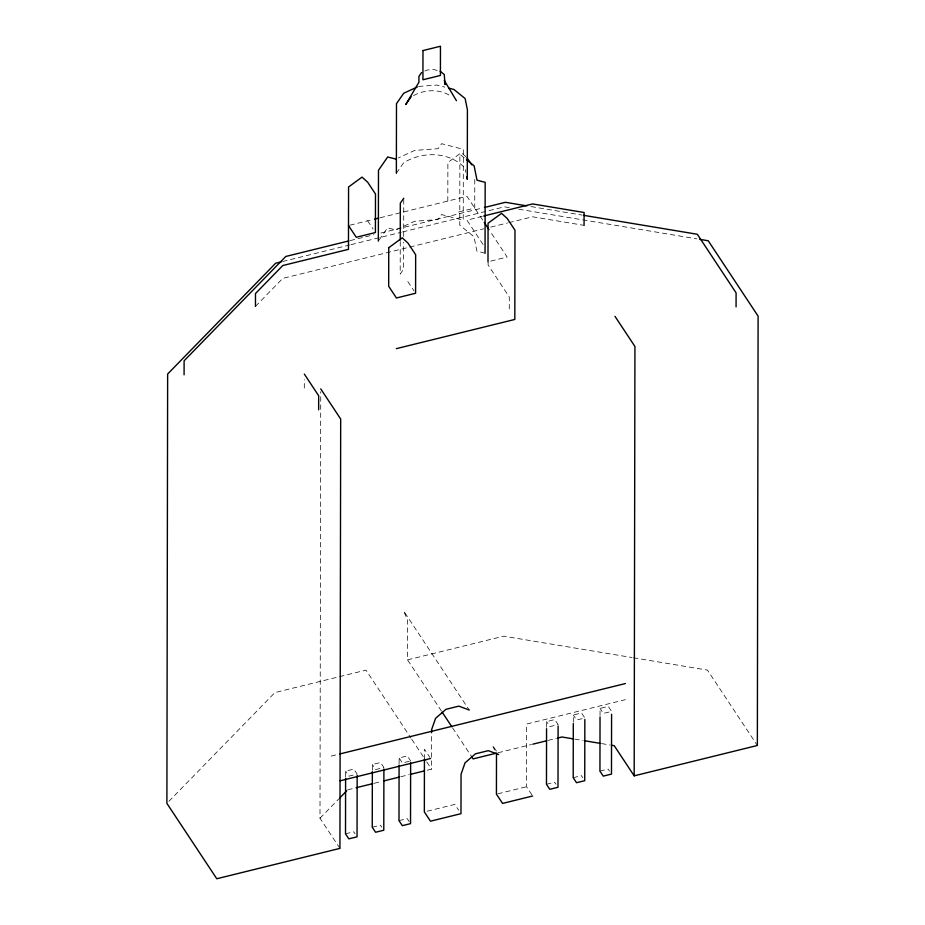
<?xml version="1.0" encoding="UTF-8"?>
<svg xmlns="http://www.w3.org/2000/svg" width="925" height="925" viewBox="0 0 925 925"><rect width="100%" height="100%" fill="white"/><g stroke="black" fill="none" stroke-linecap="round" stroke-linejoin="round"><path stroke-width="0.69" stroke-dasharray="4.62 3.47" d="M304.302 388.095L304.325 379.689M339.938 848.387L319.992 818.232L320.732 391.761M345.615 776.827L345.615 771.126L353.836 769.103L357.154 774.132L348.945 776.156L345.615 771.126M372.347 770.236L372.359 764.536L380.568 762.512L383.898 767.542L375.689 769.565L372.359 764.536M399.091 763.645L399.103 757.945L407.312 755.922L410.631 760.951M400.248 241.517L400.19 274.112L403.647 269.129L403.693 242.2M403.705 236.534L403.762 198.262M441.526 711.175L407.578 659.872L407.647 620.444L403.693 610.997L469.218 710.018M424.425 759.194L424.448 749.227L429.813 757.344M427.327 770.19L431.524 769.149L431.593 732.542M447.816 201.06L447.885 162.499L461.367 152.625L466.096 156.926M474.779 179.496L474.733 208.056L455.574 212.785M488.111 262.168L488.111 265.024L509.305 297.052L509.282 311.078M531.898 794.841L526.533 786.724L526.637 724.032L625.381 699.682M546.559 727.293L546.571 721.593L554.78 719.569L558.11 724.587L549.901 726.611L546.571 721.593M573.303 722.124L573.315 715.002L581.524 712.967L584.843 717.997M600.036 715.534L600.048 708.4L608.257 706.376L611.587 711.406L603.378 713.429L600.048 708.4M396.363 173.229L403.601 162.8C422.251 151.18 449.469 151.342 465.009 168.107L465.865 172.327M379.134 240.014L387.575 227.839L395.727 229.967L414.585 221.283L438.022 219.537L441.468 214.554L463.217 220.208L463.344 149.341L441.595 143.687L438.138 148.671L414.701 150.417L398.363 157.932M255.462 306.372L282.738 278.39L408.364 247.414M168.893 801.327L274.898 692.582L365.999 670.128L411.001 738.127M319.992 818.232L338.793 798.957M424.864 71.04L427.038 70.034L433.825 69.537L437.606 70.52M413.544 95.657C424.783 89.158 440.682 88.777 451.284 96.524M349.87 225.203L373.18 219.456M380.094 217.757L466.975 196.331L483.428 221.202M350.159 240.593L364.149 237.147M365.548 236.8L373.943 234.73M380.938 233.008L483.047 207.836M282.622 261.509L349.592 245.009M350.991 244.662L401.219 232.279M402.618 231.932L504.472 206.818L511.594 208.009M482.307 216.346L466.94 220.138L483.417 245.056M409.763 247.079L483.752 228.833M490.724 227.111L507.478 222.983M508.877 222.648L532.603 216.797L584.068 225.365M490.736 261.104L507.154 257.058L490.551 231.955M407.578 659.872L503.72 636.169L631.96 657.525M331.173 756.095L338.18 754.361M409.266 761.287L402.421 762.975L399.103 757.945M582.114 718.667L576.633 720.02L573.315 715.002M347.696 789.823L354.68 788.1M374.243 783.278L381.227 781.556M400.791 776.734L409.174 774.664M498.101 752.742L531.424 744.521M548.086 740.416L556.422 738.358M427.107 811.237L454.846 804.403L458.684 810.196M497.8 793.812L526.533 786.724M345.511 833.83L353.72 831.795L355.05 833.807M372.255 827.228L380.464 825.204L381.794 827.216M398.987 820.637L407.197 818.613L409.197 821.631M546.467 784.284L554.676 782.261L556.006 784.273M573.199 777.694L581.409 775.67L582.738 777.682M599.943 771.103L608.153 769.08L609.482 771.08M418.505 86.43L436.901 85.054L444.786 87.1M531.019 206.576L582.183 215.097M518.717 209.2L696.826 238.858M633.382 657.768L707.475 670.105L757.355 745.481M574.679 739.11L583.155 740.52M601.516 743.573L609.991 744.995M485.047 253.196L476.884 251.068L473.993 236.731L459.76 225.191L459.887 154.325L465.356 158.765M367.653 220.821L373.087 229.03M407.833 281.535L414.042 290.924M496.378 751.065L492.539 745.261L494.517 749.99M452.579 727.882L471.53 756.511M411.787 739.329L425.997 760.801M426.783 761.992L431.524 769.149"/><path stroke-width="1.39" d="M184.087 374.81L184.11 360.785L285.813 256.456L348.76 240.939M255.462 306.372L255.485 293.526L282.761 265.544L348.459 249.345L348.563 186.989L362.045 177.103L367.722 182.271L375.481 193.996L375.411 232.545L356.252 237.262L348.494 225.538M318.651 409.787L318.674 395.761L304.325 374.082M345.603 778.249L345.511 833.83L348.841 838.848L357.05 836.824L357.154 775.555M372.347 771.658L372.255 827.228L375.573 832.257L383.783 830.234L383.898 768.964M378.36 241.124L378.487 170.258L387.691 156.972L395.854 159.1M396.363 173.229L396.49 103.669L403.716 93.24L417.279 86.996M399.091 765.067L398.987 820.637L402.317 825.667L410.527 823.643L410.631 762.373M400.248 240.095L400.305 203.246L403.762 198.262M424.425 759.194L424.344 811.919L430.472 821.192L460.985 813.676L461.055 774.248L465.044 762.836L475.45 753.829L488.296 750.661L498.679 754.546M431.593 732.542L431.593 729.721L435.583 718.309L445.989 709.302L458.835 706.133L469.218 710.018M485.047 253.196L485.174 182.329L477.011 180.202L474.12 165.864L466.454 159.655M487.995 261.775L488.065 223.226L501.547 213.34L507.224 218.497L514.982 230.221L514.82 319.449L396.339 348.656M496.494 754.719L496.424 794.147L502.564 803.42L532.661 795.997M546.559 728.715L546.467 784.284L549.785 789.314L557.995 787.279L558.11 726.009M573.292 723.547L573.199 777.694L576.529 782.712L584.739 780.688L584.843 719.419M584.068 225.365L584.091 212.507L532.627 203.939L483.706 215.999M600.036 716.956L599.943 771.103L603.262 776.121L611.483 774.098L611.587 714.25M699.682 239.332L708.226 240.754L758.107 316.13L757.355 745.481L634.18 775.844L634.932 346.493L614.986 316.338M736.069 306.88L736.092 292.867L697.323 234.268L583.606 215.328M421.58 72.555L418.921 76.393L418.909 82.244L405.786 104.467L411.116 96.778M339.776 797.94L346.702 790.829M374.567 219.109L378.707 218.092M484.446 207.489L505.432 202.309L526.753 205.87M281.235 261.856L275.65 263.232L167.645 374.024L166.893 803.374L216.774 878.75L339.938 848.387L340.689 419.037L320.744 388.882M339.579 754.014L625.416 683.552M340.065 780.816L430.587 758.5M356.079 787.753L372.844 783.614M384.025 780.862L399.392 777.069M410.561 774.317L424.54 770.872M496.713 753.077L473.103 758.905L471.53 756.511M532.812 744.186L546.698 740.763M557.81 738.023L561.972 736.994L573.269 738.878M584.577 740.752L600.105 743.342M611.402 745.226L614.235 745.7L634.18 775.844M448.717 88.129L453.967 89.494L465.136 98.559L467.414 109.809L467.287 179.369L466.72 176.548M440.127 71.167L444.243 74.509L445.064 84.499L444.509 81.735M467.044 157.782L471.704 164.812M484.226 222.393L488.967 229.573M442.312 712.366L451.793 726.692M444.231 80.348L456.43 100.698M388.743 247.715L388.673 286.264L396.432 297.989L415.591 293.26L415.66 254.71L407.902 242.986L402.225 237.829L388.743 247.715M422.979 50.563L422.933 79.77L440.416 75.457L440.462 46.25L422.979 50.563"/></g></svg>
